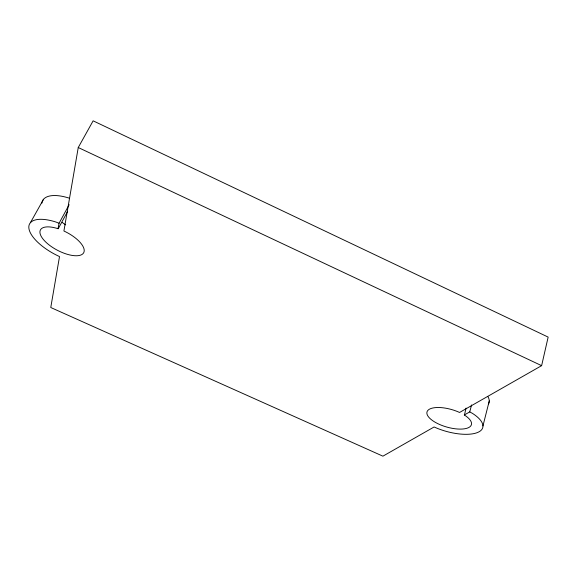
<?xml version="1.0" encoding="UTF-8"?>
<svg xmlns="http://www.w3.org/2000/svg" width="577" height="577" viewBox="0 0 577 577"><rect width="100%" height="100%" fill="white"/><g stroke="black" fill="none" stroke-linecap="round" stroke-linejoin="round"><path stroke-width="0.87" d="M466.079 408.076L464.42 415.072A23.094 9.081 16 0 1 457.648 429.014A23.094 9.081 16 0 1 426.886 412.526A23.094 9.081 16 0 1 459.552 412.461L541.623 365.659L548.15 337.098L93.135 120.831L78.248 147.524L63.91 231.009A24.443 10.069 27.7 0 1 81.307 254.839A24.443 10.069 27.7 0 1 44.032 240.256A24.443 10.069 27.7 0 1 58.003 228.694L59.07 223.263L69.161 204.705M482.949 425.934L489.267 400.943M464.254 414.986L469.743 411.913L471.568 404.939M58.198 228.773L67.653 211.348M30.386 222.715L43.542 199.274M59.07 223.263L55.882 222.015A36.676 15.117 27.7 0 0 28.864 228.081A36.676 15.117 27.7 0 0 59.518 256.57L50.769 307.512L382.912 456.169L434.099 426.98A34.656 13.624 16 0 0 476.826 432.779A34.656 13.624 16 0 0 472.361 413.32L469.743 411.913M78.248 147.524L541.623 365.659M41.912 203.111A36.156 15.795 28.2 0 1 68.951 198.062M65.72 224.879A24.097 10.523 28.2 0 1 62.229 222.405M488.034 396.796A34.187 14.266 15.6 0 1 488.582 403.878"/></g></svg>
